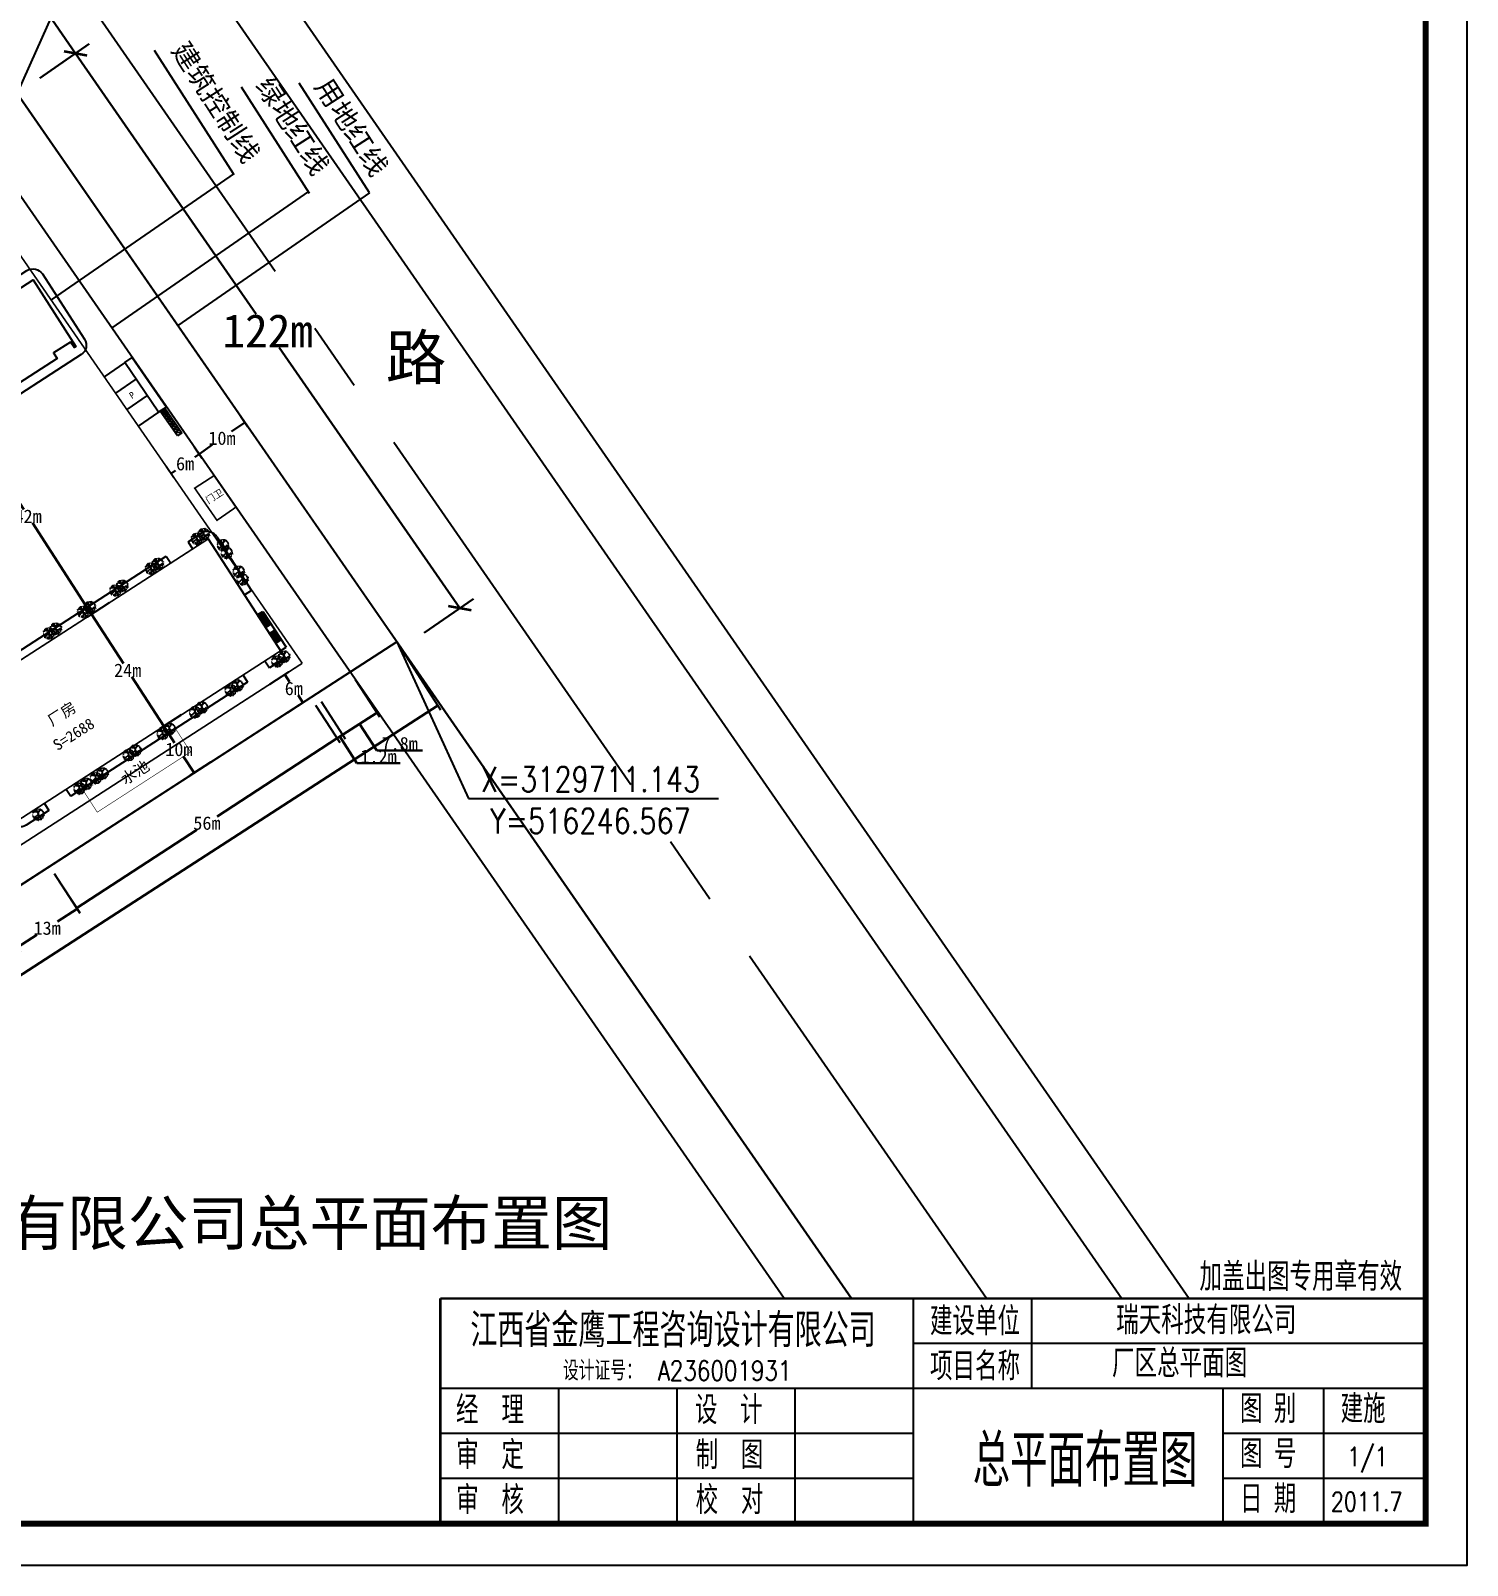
# Model space of a CAD drawing. Extents: x 515808503 to 516439353, y 3129544839 to 3129990415.
# Drawn here: x 516180649 to 516439353, y 3129544839 to 3129821220 of the extents above; entities that cross this region are included whole.
import ezdxf
from ezdxf.enums import TextEntityAlignment as Align

# ---------------------------------------------------------------- set-up
doc = ezdxf.new("R2010")
doc.units = 0
doc.header["$LTSCALE"] = 1000
doc.header["$MEASUREMENT"] = 0
for name, pattern in [('CENTER2', [1.125, 0.75, -0.125, 0.125, -0.125]), ('DASH', [0.35, 0.25, -0.1]), ('DASHED2', [0.375, 0.25, -0.125]), ('X0', [4, 3, -1])]:
    doc.linetypes.add(name, pattern=pattern)
doc.layers.get('0').update_dxf_attribs({"linetype": 'CONTINUOUS'})
doc.layers.get('DEFPOINTS').update_dxf_attribs({"linetype": 'CONTINUOUS'})
for name, color, linetype in [('PUB_TEXT', 7, 'CONTINUOUS'), ('PUB_TITLE', 4, 'CONTINUOUS'), ('WALL', 255, 'CONTINUOUS'), ('zz-3', 7, 'CONTINUOUS'), ('图框', 1, 'CONTINUOUS'), ('恒镒用地红线', 1, 'CONTINUOUS'), ('技术经济指标', 7, 'CONTINUOUS'), ('生活区建筑控制线', 153, 'X0'), ('绿化红线', 3, 'CONTINUOUS'), ('路中', 2, 'CENTER2'), ('路名', 7, 'CONTINUOUS'), ('道路红线', 1, 'CONTINUOUS')]:
    doc.layers.add(name, color=color, linetype=linetype)
doc.styles.add('-GBCBIGGBENOR', font='GBENOR.shx', dxfattribs={"bigfont": 'GBCBIG.shx'})
doc.styles.add('_DIMFONT', font='TXT.shx')
doc.styles.add('_HZTXT', font='txt.shx', dxfattribs={"width": 0.8, "bigfont": 'HZTXT.shx'})
doc.styles.add('宋体', font='')
doc.styles.get('宋体').set_extended_font_data('SimSun')
doc.dimstyles.get("Standard").update_dxf_attribs({"dimtxt": 1200, "dimasz": 1500, "dimexe": 500, "dimexo": 500, "dimgap": 0.09, "dimtad": 1, "dimtih": 1, "dimtoh": 1, "dimlfac": 0.001, "dimzin": 0, "dimdsep": 46, "dimtxsty": 'Standard', "dimblk": 'ARCHTICK', "dimcen": 0.09, "dimadec": 0, "dimazin": 0, "dimtfac": 1, "dimtofl": 0, "dimtmove": 1, "dimatfit": 3, "dimfxl": 1, "dimtolj": 1, "dimtzin": 0, "dimarcsym": 0})

# ---------------------------------------------------------------- blocks, each defined once
blk = doc.blocks.new('_ArchTick')
at = {"color": 0, "linetype": 'ByBlock', "const_width": 0.15}
blk.add_lwpolyline([(-0.5, -0.5), (0.5, 0.5)], dxfattribs=at)
blk = doc.blocks.new('*D82')
at = {"color": 0, "lineweight": 30, "transparency": 16777216}
for p, q in [((516112527, 3129913459), (516121402, 3129919606)), ((516118930, 3129917906), (516151755, 3129870513)), ((516188736, 3129817120), (516155911, 3129864513)), ((516182321, 3129812689), (516191196, 3129818836))]:
    blk.add_line(p, q, dxfattribs=at)
at = {"layer": 'DEFPOINTS', "color": 0, "lineweight": 25, "transparency": 16777216}
for p in [(516108416, 3129910612), (516188730, 3129817128), (516178211, 3129809842)]:
    blk.add_point(p, dxfattribs=at)
at = {"color": 0, "lineweight": 30, "transparency": 16777216, "xscale": 3000, "yscale": 3000, "zscale": 3000}
for p, rotation in [((516118935, 3129917898), 124.7070830526404), ((516188730, 3129817128), 304.7070830526404)]:
    blk.add_blockref('_ArchTick', p, dxfattribs=dict(at, rotation=rotation))
at = {"color": 0, "lineweight": 25, "transparency": 16777216, "insert": (516153833, 3129867513), "char_height": 6000, "attachment_point": 5}
blk.add_mtext('\\A1;123m', dxfattribs=at)
blk = doc.blocks.new('*D83')
at = {"color": 0, "lineweight": 30, "transparency": 16777216}
for p, q in [((516182321, 3129812689), (516191196, 3129818836)), ((516188724, 3129817136), (516221251, 3129770175)), ((516257933, 3129717213), (516225406, 3129764174)), ((516251518, 3129712782), (516260393, 3129718929))]:
    blk.add_line(p, q, dxfattribs=at)
at = {"layer": 'DEFPOINTS', "color": 0, "lineweight": 25, "transparency": 16777216}
for p in [(516178211, 3129809842), (516257927, 3129717221), (516247408, 3129709935)]:
    blk.add_point(p, dxfattribs=at)
at = {"color": 0, "lineweight": 30, "transparency": 16777216, "xscale": 3000, "yscale": 3000, "zscale": 3000}
for p, rotation in [((516188730, 3129817128), 124.7070851693273), ((516257927, 3129717221), 304.7070851693273)]:
    blk.add_blockref('_ArchTick', p, dxfattribs=dict(at, rotation=rotation))
at = {"color": 0, "transparency": 16777216, "insert": (516223328, 3129767175), "char_height": 6000, "attachment_point": 5}
blk.add_mtext('\\A1;122m', dxfattribs=at)
blk = doc.blocks.new('A$C58DA1F0F')
at = {"layer": 'zz-3', "color": 3, "lineweight": 25}
for p, q in [((0, 897), (58, 897)), ((12, 955), (58, 955)), ((24, 1270), (105, 1270)), ((58, 1200), (24, 1188)), ((24, 1165), (58, 1142)), ((24, 839), (58, 839)), ((58, 839), (82, 745)), ((82, 1433), (82, 1363)), ((82, 1363), (105, 1340)), ((82, 745), (163, 652)), ((93, 664), (128, 641)), ((117, 1479), (163, 1503)), ((117, 1398), (117, 1479)), ((175, 594), (140, 571)), ((163, 652), (175, 594)), ((210, 1549), (175, 1573)), ((175, 582), (210, 547)), ((210, 547), (187, 454)), ((187, 454), (233, 443)), ((396, 1549), (210, 1549)), ((210, 571), (245, 594)), ((210, 489), (326, 373)), ((548, 1957), (245, 1678)), ((245, 594), (373, 594)), ((466, 536), (291, 338)), ((303, 1736), (443, 1584)), ((350, 303), (373, 268)), ((350, 245), (350, 268)), ((373, 268), (350, 245)), ((373, 594), (455, 571)), ((373, 268), (408, 279)), ((443, 1584), (396, 1549)), ((443, 1573), (711, 1573)), ((455, 571), (466, 536)), ((478, 571), (1049, 1107)), ((606, 1782), (653, 1747)), ((653, 1899), (676, 1794)), ((1049, 384), (664, 70)), ((676, 1794), (757, 1643)), ((711, 1957), (699, 1969)), ((711, 1573), (746, 1596)), ((723, 338), (746, 361)), ((746, 314), (723, 338)), ((723, 116), (723, 58)), ((757, 1643), (757, 1596)), ((757, 1596), (1037, 1246)), ((769, 303), (874, 291)), ((781, 81), (769, 23)), ((816, 2050), (851, 1992)), ((851, 326), (827, 303)), ((827, 303), (862, 256)), ((851, 81), (839, 0)), ((851, 1992), (874, 2015)), ((874, 2015), (874, 2062)), ((921, 81), (921, 23)), ((921, 23), (944, 0)), ((932, 2050), (944, 1992)), ((944, 0), (1002, 58)), ((1119, 1538), (979, 1351)), ((990, 2062), (1002, 2004)), ((1002, 58), (1060, 46)), ((1014, 1037), (1084, 944)), ((1072, 81), (1037, 46)), ((1049, 1107), (1049, 1223)), ((1060, 2085), (1060, 2004)), ((1084, 944), (1072, 81)), ((1072, 839), (1480, 466)), ((1095, 920), (1468, 815)), ((1142, 1666), (1119, 1538)), ((1130, 2097), (1142, 2004)), ((1130, 93), (1130, 12)), ((1142, 2004), (1177, 1992)), ((1491, 1957), (1142, 1666)), ((1200, 2015), (1165, 1771)), ((1165, 1771), (1189, 1724)), ((1177, 105), (1189, 35)), ((1200, 2074), (1200, 2015)), ((1223, 128), (1247, 35)), ((1258, 2062), (1247, 2004)), ((1305, 2050), (1293, 1980)), ((1293, 128), (1305, 46)), ((1491, 163), (1340, 140)), ((1352, 116), (1363, 70)), ((1387, 1945), (1363, 2004)), ((1410, 175), (1363, 128)), ((1422, 1945), (1387, 1945)), ((1433, 2004), (1422, 1945)), ((1445, 175), (1468, 186)), ((1468, 815), (1538, 827)), ((1468, 186), (1468, 151)), ((1480, 466), (1585, 466)), ((1480, 454), (1573, 233)), ((1480, 198), (1526, 163)), ((1491, 1980), (1491, 1957)), ((1526, 163), (1573, 210)), ((1538, 827), (1864, 1083)), ((1573, 233), (1608, 198)), ((1585, 466), (1701, 314)), ((1596, 1899), (1631, 1829)), ((1620, 1806), (1655, 1771)), ((1631, 885), (1911, 676)), ((1631, 291), (1666, 245)), ((1701, 1782), (1655, 1771)), ((1655, 408), (1701, 431)), ((1689, 1759), (1689, 1724)), ((1701, 431), (1783, 338)), ((1736, 384), (1701, 349)), ((1771, 1736), (1724, 1678)), ((1748, 1701), (1899, 1526)), ((1841, 1083), (1957, 967)), ((1888, 1095), (1981, 1095)), ((1899, 1526), (1911, 1538)), ((1899, 617), (1946, 606)), ((1911, 676), (1981, 676)), ((1946, 1491), (1922, 1468)), ((1922, 1468), (2016, 1305)), ((1957, 967), (2051, 944)), ((2016, 1305), (1981, 1281)), ((1981, 1095), (2051, 1060)), ((1981, 967), (2027, 1025)), ((2004, 1060), (1992, 1048)), ((1992, 850), (2016, 874)), ((2074, 827), (1992, 850)), ((2027, 1025), (2004, 1060)), ((2097, 874), (2051, 815))]:
    blk.add_line(p, q, dxfattribs=at)
blk.add_arc((629, 2004), 69.9, 161.56504, 333.43495, dxfattribs=at)
blk = doc.blocks.new('*D86')
at = {"color": 0, "linetype": 'ByBlock', "transparency": 16777216}
for p, q in [((516210079, 3129746268), (516211493, 3129744226)), ((516205030, 3129742771), (516206444, 3129740729))]:
    blk.add_line(p, q, dxfattribs=at)
at = {"color": 0, "linetype": 'ByBlock', "lineweight": 30, "transparency": 16777216}
for p, q in [((516210989, 3129744972), (516210189, 3129744418)), ((516205923, 3129741463), (516206723, 3129742017))]:
    blk.add_line(p, q, dxfattribs=at)
at = {"layer": 'DEFPOINTS', "color": 0, "linetype": 'ByBlock', "lineweight": 25, "transparency": 16777216}
for p in [(516209965, 3129746432), (516204916, 3129742935), (516210981, 3129744966)]:
    blk.add_point(p, dxfattribs=at)
at = {"color": 0, "linetype": 'ByBlock', "lineweight": 30, "transparency": 16777216, "xscale": 300, "yscale": 300, "zscale": 300}
for p, rotation in [((516210981, 3129744966), 34.70708888444815), ((516205931, 3129741469), 214.7070888844482)]:
    blk.add_blockref('_ArchTick', p, dxfattribs=dict(at, rotation=rotation))
at = {"color": 0, "linetype": 'ByBlock', "lineweight": 25, "transparency": 16777216, "insert": (516208456, 3129743218), "char_height": 2400, "attachment_point": 5}
blk.add_mtext('\\A1;6m', dxfattribs=at)
blk = doc.blocks.new('*D87')
at = {"color": 0, "linetype": 'ByBlock', "transparency": 16777216}
for p, q in [((516218413, 3129751797), (516219713, 3129749920)), ((516210193, 3129746104), (516211493, 3129744226))]:
    blk.add_line(p, q, dxfattribs=at)
at = {"color": 0, "linetype": 'ByBlock', "lineweight": 30, "transparency": 16777216}
for p, q in [((516219209, 3129750665), (516216824, 3129749013)), ((516210973, 3129744961), (516213358, 3129746613))]:
    blk.add_line(p, q, dxfattribs=at)
at = {"layer": 'DEFPOINTS', "color": 0, "linetype": 'ByBlock', "lineweight": 25, "transparency": 16777216}
for p in [(516218299, 3129751961), (516219201, 3129750659), (516210079, 3129746268)]:
    blk.add_point(p, dxfattribs=at)
at = {"color": 0, "linetype": 'ByBlock', "lineweight": 30, "transparency": 16777216, "xscale": 300, "yscale": 300, "zscale": 300}
for p, rotation in [((516219201, 3129750659), 34.70643975026562), ((516210981, 3129744966), 214.7064397502656)]:
    blk.add_blockref('_ArchTick', p, dxfattribs=dict(at, rotation=rotation))
at = {"color": 0, "linetype": 'ByBlock', "lineweight": 25, "transparency": 16777216, "insert": (516215091, 3129747813), "char_height": 2400, "attachment_point": 5}
blk.add_mtext('\\A1;10m', dxfattribs=at)
blk = doc.blocks.new('*D88')
at = {"color": 0, "linetype": 'ByBlock', "transparency": 16777216}
for p, q in [((516223684, 3129703514), (516227163, 3129705752)), ((516226937, 3129698458), (516230416, 3129700696))]:
    blk.add_line(p, q, dxfattribs=at)
at = {"color": 0, "linetype": 'ByBlock', "lineweight": 30, "transparency": 16777216}
for p, q in [((516226401, 3129705274), (516227261, 3129703937)), ((516229665, 3129700201), (516228805, 3129701537))]:
    blk.add_line(p, q, dxfattribs=at)
at = {"layer": 'DEFPOINTS', "color": 0, "linetype": 'ByBlock', "lineweight": 25, "transparency": 16777216}
for p in [(516223516, 3129703406), (516229659, 3129700209), (516226769, 3129698350)]:
    blk.add_point(p, dxfattribs=at)
at = {"color": 0, "linetype": 'ByBlock', "lineweight": 30, "transparency": 16777216, "xscale": 300, "yscale": 300, "zscale": 300}
for p, rotation in [((516226407, 3129705265), 122.7556482493635), ((516229659, 3129700209), 302.7556482493635)]:
    blk.add_blockref('_ArchTick', p, dxfattribs=dict(at, rotation=rotation))
at = {"color": 0, "linetype": 'ByBlock', "lineweight": 25, "transparency": 16777216, "insert": (516228033, 3129702737), "char_height": 2400, "attachment_point": 5}
blk.add_mtext('\\A1;6m', dxfattribs=at)
blk = doc.blocks.new('*D89')
at = {"color": 0, "linetype": 'ByBlock', "transparency": 16777216}
for p, q in [((516246679, 3129710977), (516254468, 3129698918)), ((516061778, 3129591552), (516069567, 3129579493))]:
    blk.add_line(p, q, dxfattribs=at)
at = {"color": 0, "linetype": 'ByBlock', "lineweight": 30, "transparency": 16777216}
for p, q in [((516253988, 3129699679), (516163387, 3129641161)), ((516069071, 3129580243), (516159671, 3129638761))]:
    blk.add_line(p, q, dxfattribs=at)
at = {"layer": 'DEFPOINTS', "color": 0, "linetype": 'ByBlock', "lineweight": 25, "transparency": 16777216}
for p in [(516246570, 3129711145), (516061670, 3129591720), (516069079, 3129580249)]:
    blk.add_point(p, dxfattribs=at)
at = {"color": 0, "linetype": 'ByBlock', "lineweight": 30, "transparency": 16777216, "xscale": 300, "yscale": 300, "zscale": 300}
for p, rotation in [((516253979, 3129699674), 32.85798001099147), ((516069079, 3129580249), 212.8579800109914)]:
    blk.add_blockref('_ArchTick', p, dxfattribs=dict(at, rotation=rotation))
at = {"color": 0, "linetype": 'ByBlock', "lineweight": 25, "transparency": 16777216, "insert": (516161529, 3129639961), "char_height": 2400, "attachment_point": 5}
blk.add_mtext('\\A1;220m', dxfattribs=at)
blk = doc.blocks.new('*D90')
at = {"color": 0, "linetype": 'ByBlock', "transparency": 16777216}
for p, q in [((516239105, 3129704349), (516243446, 3129697619)), ((516232965, 3129700389), (516237306, 3129693659))]:
    blk.add_line(p, q, dxfattribs=at)
at = {"color": 0, "linetype": 'ByBlock', "lineweight": 30, "transparency": 16777216}
for p, q in [((516236809, 3129694409), (516242966, 3129698381)), ((516239888, 3129696395), (516242977, 3129691605)), ((516242977, 3129691605), (516251206, 3129691605))]:
    blk.add_line(p, q, dxfattribs=at)
at = {"layer": 'DEFPOINTS', "color": 0, "linetype": 'ByBlock', "lineweight": 25, "transparency": 16777216}
for p in [(516238996, 3129704517), (516232856, 3129700557), (516242958, 3129698375)]:
    blk.add_point(p, dxfattribs=at)
at = {"color": 0, "linetype": 'ByBlock', "lineweight": 30, "transparency": 16777216, "xscale": 300, "yscale": 300, "zscale": 300}
for p, rotation in [((516242958, 3129698375), 32.82220012352602), ((516236818, 3129694415), 212.822200123526)]:
    blk.add_blockref('_ArchTick', p, dxfattribs=dict(at, rotation=rotation))
at = {"color": 0, "linetype": 'ByBlock', "lineweight": 25, "transparency": 16777216, "insert": (516247092, 3129692805), "char_height": 2400, "attachment_point": 5}
blk.add_mtext('\\A1;7.8m', dxfattribs=at)
blk = doc.blocks.new('*D91')
at = {"color": 0, "linetype": 'ByBlock', "transparency": 16777216}
for p, q in [((516231957, 3129699738), (516236332, 3129693030)), ((516185049, 3129669150), (516189423, 3129662442))]:
    blk.add_line(p, q, dxfattribs=at)
at = {"color": 0, "linetype": 'ByBlock', "lineweight": 30, "transparency": 16777216}
for p, q in [((516235849, 3129693789), (516214226, 3129679690)), ((516188923, 3129663190), (516210545, 3129677290))]:
    blk.add_line(p, q, dxfattribs=at)
at = {"layer": 'DEFPOINTS', "color": 0, "linetype": 'ByBlock', "lineweight": 25, "transparency": 16777216}
for p in [(516231848, 3129699906), (516184939, 3129669318), (516188931, 3129663196)]:
    blk.add_point(p, dxfattribs=at)
at = {"color": 0, "linetype": 'ByBlock', "lineweight": 30, "transparency": 16777216, "xscale": 300, "yscale": 300, "zscale": 300}
for p, rotation in [((516235840, 3129693784), 33.10725249108295), ((516188931, 3129663196), 213.1072524910829)]:
    blk.add_blockref('_ArchTick', p, dxfattribs=dict(at, rotation=rotation))
at = {"color": 0, "linetype": 'ByBlock', "lineweight": 25, "transparency": 16777216, "insert": (516212386, 3129678490), "char_height": 2400, "attachment_point": 5}
blk.add_mtext('\\A1;56m', dxfattribs=at)
blk = doc.blocks.new('*D92')
at = {"color": 0, "linetype": 'ByBlock', "transparency": 16777216}
for p, q in [((516184884, 3129669404), (516189476, 3129662294)), ((516174132, 3129662459), (516178723, 3129655350))]:
    blk.add_line(p, q, dxfattribs=at)
at = {"color": 0, "linetype": 'ByBlock', "lineweight": 30, "transparency": 16777216}
for p, q in [((516188996, 3129663056), (516185469, 3129660778)), ((516178227, 3129656100), (516181753, 3129658378))]:
    blk.add_line(p, q, dxfattribs=at)
at = {"layer": 'DEFPOINTS', "color": 0, "linetype": 'ByBlock', "lineweight": 25, "transparency": 16777216}
for p in [(516184775, 3129669572), (516174023, 3129662627), (516178235, 3129656106)]:
    blk.add_point(p, dxfattribs=at)
at = {"color": 0, "linetype": 'ByBlock', "lineweight": 30, "transparency": 16777216, "xscale": 300, "yscale": 300, "zscale": 300}
for p, rotation in [((516188987, 3129663050), 32.85798021174832), ((516178235, 3129656106), 212.8579802117483)]:
    blk.add_blockref('_ArchTick', p, dxfattribs=dict(at, rotation=rotation))
at = {"color": 0, "linetype": 'ByBlock', "lineweight": 25, "transparency": 16777216, "insert": (516183611, 3129659578), "char_height": 2400, "attachment_point": 5}
blk.add_mtext('\\A1;13m', dxfattribs=at)
blk = doc.blocks.new('*D108')
at = {"color": 0, "linetype": 'ByBlock', "transparency": 16777216}
for p, q in [((516171935, 3129753474), (516168024, 3129750948)), ((516194750, 3129718150), (516190840, 3129715625))]:
    blk.add_line(p, q, dxfattribs=at)
at = {"color": 0, "linetype": 'ByBlock', "lineweight": 30, "transparency": 16777216}
for p, q in [((516168775, 3129751445), (516179413, 3129734975)), ((516191601, 3129716104), (516180963, 3129732575))]:
    blk.add_line(p, q, dxfattribs=at)
at = {"layer": 'DEFPOINTS', "color": 0, "linetype": 'ByBlock', "lineweight": 25, "transparency": 16777216}
for p in [(516172103, 3129753583), (516194918, 3129718259), (516191596, 3129716113)]:
    blk.add_point(p, dxfattribs=at)
at = {"color": 0, "linetype": 'ByBlock', "lineweight": 30, "transparency": 16777216, "xscale": 300, "yscale": 300, "zscale": 300}
for p, rotation in [((516168780, 3129751437), 122.8579800107863), ((516191596, 3129716113), 302.8579800107863)]:
    blk.add_blockref('_ArchTick', p, dxfattribs=dict(at, rotation=rotation))
at = {"color": 0, "linetype": 'ByBlock', "lineweight": 25, "transparency": 16777216, "insert": (516180188, 3129733775), "char_height": 2400, "attachment_point": 5}
blk.add_mtext('\\A1;42m', dxfattribs=at)
blk = doc.blocks.new('*D109')
at = {"color": 0, "linetype": 'ByBlock', "transparency": 16777216}
for p, q in [((516194750, 3129718150), (516190840, 3129715625)), ((516207772, 3129697990), (516203861, 3129695464))]:
    blk.add_line(p, q, dxfattribs=at)
at = {"color": 0, "linetype": 'ByBlock', "lineweight": 30, "transparency": 16777216}
for p, q in [((516191590, 3129716121), (516197331, 3129707233)), ((516204622, 3129695944), (516198881, 3129704833))]:
    blk.add_line(p, q, dxfattribs=at)
at = {"layer": 'DEFPOINTS', "color": 0, "linetype": 'ByBlock', "lineweight": 25, "transparency": 16777216}
for p in [(516194918, 3129718259), (516204617, 3129695952), (516207940, 3129698099)]:
    blk.add_point(p, dxfattribs=at)
at = {"color": 0, "linetype": 'ByBlock', "lineweight": 30, "transparency": 16777216, "xscale": 300, "yscale": 300, "zscale": 300}
for p, rotation in [((516191596, 3129716113), 122.8579800115492), ((516204617, 3129695952), 302.8579800115492)]:
    blk.add_blockref('_ArchTick', p, dxfattribs=dict(at, rotation=rotation))
at = {"color": 0, "linetype": 'ByBlock', "lineweight": 25, "transparency": 16777216, "insert": (516198106, 3129706033), "char_height": 2400, "attachment_point": 5}
blk.add_mtext('\\A1;24m', dxfattribs=at)
blk = doc.blocks.new('*D110')
at = {"color": 0, "linetype": 'ByBlock', "transparency": 16777216}
for p, q in [((516207604, 3129697882), (516203871, 3129695470)), ((516213029, 3129689481), (516209296, 3129687070))]:
    blk.add_line(p, q, dxfattribs=at)
at = {"color": 0, "linetype": 'ByBlock', "lineweight": 30, "transparency": 16777216}
for p, q in [((516204621, 3129695967), (516206565, 3129692959)), ((516210058, 3129687550), (516208115, 3129690559))]:
    blk.add_line(p, q, dxfattribs=at)
at = {"layer": 'DEFPOINTS', "color": 0, "linetype": 'ByBlock', "lineweight": 25, "transparency": 16777216}
for p in [(516207772, 3129697990), (516213197, 3129689590), (516210052, 3129687559)]:
    blk.add_point(p, dxfattribs=at)
at = {"color": 0, "linetype": 'ByBlock', "lineweight": 30, "transparency": 16777216, "xscale": 300, "yscale": 300, "zscale": 300}
for p, rotation in [((516204627, 3129695959), 122.8579802687022), ((516210052, 3129687559), 302.8579802687022)]:
    blk.add_blockref('_ArchTick', p, dxfattribs=dict(at, rotation=rotation))
at = {"color": 0, "linetype": 'ByBlock', "lineweight": 25, "transparency": 16777216, "insert": (516207340, 3129691759), "char_height": 2400, "attachment_point": 5}
blk.add_mtext('\\A1;10m', dxfattribs=at)
blk = doc.blocks.new('A$C315C199F')
for p, q in [((28030, 7908), (28030, 2388)), ((36200, 7908), (36200, 2388)), ((16008, 3582), (16058, 3520)), ((16120, 3569), (18874, 113)), ((28030, 3288), (36200, 3288)), ((28030, 2988), (36200, 2988)), ((48120, 3569), (45366, 113)), ((48232, 3582), (48182, 3520)), ((18812, 63), (18862, 0)), ((28030, 2688), (36200, 2688)), ((28030, 2388), (36200, 2388)), ((45428, 63), (45378, 0))]:
    blk.add_line(p, q)
blk.add_lwpolyline([(0, 22528), (64240, 22528), (64240, 8288), (63840, 8288), (63840, 9488), (60240, 9488), (60240, 8288), (4000, 8288), (4000, 9488), (400, 9488), (400, 8288), (0, 8300), (0, 22528), (64240, 22528)])
for centre, radius, start, end in [((28547, -12027), 20022, 92.02264, 128.77523), ((28547, -12027), 19942, 91.48368, 128.77615), ((35693, -12027), 19942, 51.22385, 88.51632), ((35693, -12027), 20022, 51.22477, 87.97736), ((28547, -12027), 15522, 91.90632, 128.84161), ((28547, -12027), 15442, 91.9162, 128.84314), ((35693, -12027), 15522, 51.15839, 88.09368), ((35693, -12027), 15442, 51.15686, 88.0838)]:
    blk.add_arc(centre, radius, start, end)
at = {"layer": 'WALL'}
for p, q in [((27840, 8288), (27840, 7908)), ((27840, 7908), (28050, 7908)), ((28050, 8288), (28050, 7908)), ((36190, 8288), (36190, 7908)), ((36190, 7908), (36400, 7908)), ((36400, 8288), (36400, 7908))]:
    blk.add_line(p, q, dxfattribs=at)
blk = doc.blocks.new('*D138')
at = {"color": 0, "linetype": 'ByBlock', "transparency": 16777216}
for p, q in [((516232066, 3129699570), (516236298, 3129693008)), ((516233073, 3129700220), (516237306, 3129693658))]:
    blk.add_line(p, q, dxfattribs=at)
at = {"color": 0, "linetype": 'ByBlock', "lineweight": 30, "transparency": 16777216}
for p, q in [((516235802, 3129693759), (516236826, 3129694420)), ((516236314, 3129694089), (516239404, 3129689299)), ((516239404, 3129689299), (516247175, 3129689299))]:
    blk.add_line(p, q, dxfattribs=at)
at = {"layer": 'DEFPOINTS', "color": 0, "linetype": 'ByBlock', "lineweight": 25, "transparency": 16777216}
for p in [(516231957, 3129699738), (516232965, 3129700388), (516236818, 3129694414)]:
    blk.add_point(p, dxfattribs=at)
at = {"color": 0, "linetype": 'ByBlock', "lineweight": 30, "transparency": 16777216, "xscale": 300, "yscale": 300, "zscale": 300}
for p, rotation in [((516235810, 3129693764), 212.822200121368), ((516236818, 3129694414), 32.82220012136796)]:
    blk.add_blockref('_ArchTick', p, dxfattribs=dict(at, rotation=rotation))
at = {"color": 0, "linetype": 'ByBlock', "lineweight": 25, "transparency": 16777216, "insert": (516243290, 3129690499), "char_height": 2400, "attachment_point": 5}
blk.add_mtext('\\A1;1.2m', dxfattribs=at)

msp = doc.modelspace()

# ---------------------------------------------------------------- linework, layer by layer
at = {"color": 0}
for p, q in [((516178210.8, 3129809842.4), (516193932, 3129844995.7)), ((516217190, 3129795435.8), (516202951.8, 3129817643.5)), ((516230885.2, 3129791927.5), (516218614.2, 3129811066.7)), ((516241664.9, 3129792022.6), (516229019.1, 3129811746.5)), ((516246569, 3129711144.3), (516259511, 3129682955.1)), ((516259511, 3129682955.1), (516304511, 3129682955.1))]:
    msp.add_line(p, q, dxfattribs=at)
at = {"linetype": 'ByBlock', "lineweight": 25}
for p, q in [((516197533.7, 3129761429.3), (516193880.1, 3129758904.5)), ((516199580.3, 3129758467.7), (516195926.7, 3129755942.9)), ((516201626.9, 3129755506.1), (516197973.3, 3129752981.3)), ((516203673.6, 3129752544.4), (516200020, 3129750019.6)), ((516204984.6, 3129752949.9), (516203971.6, 3129752724.7)), ((516207091.2, 3129748232), (516203971.6, 3129752724.7)), ((516204192.9, 3129752406), (516204984.6, 3129752949.9)), ((516205254.7, 3129752556.8), (516204192.9, 3129752406)), ((516204464.9, 3129752014.2), (516205254.7, 3129752556.8)), ((516205538.5, 3129752143.9), (516204464.9, 3129752014.2)), ((516204750.7, 3129751602.6), (516205538.5, 3129752143.9)), ((516205829.3, 3129751720.6), (516204750.7, 3129751602.6)), ((516204796.6, 3129753223.6), (516207853.1, 3129748775.2)), ((516205043.6, 3129751180.8), (516205829.3, 3129751720.6)), ((516206119.7, 3129751298), (516205043.6, 3129751180.8)), ((516205336.1, 3129750759.6), (516206119.7, 3129751298)), ((516206418.8, 3129750862.6), (516205336.1, 3129750759.6)), ((516205637.4, 3129750325.7), (516206418.8, 3129750862.6)), ((516206716.2, 3129750429.8), (516205637.4, 3129750325.7)), ((516205936.9, 3129749894.3), (516206716.2, 3129750429.8)), ((516207063.3, 3129749924.6), (516205936.9, 3129749894.3)), ((516206286.5, 3129749390.9), (516207063.3, 3129749924.6)), ((516207440.4, 3129749375.9), (516206286.5, 3129749390.9)), ((516206666.3, 3129748844), (516207440.4, 3129749375.9)), ((516207853.1, 3129748775.2), (516206666.3, 3129748844)), ((516207853.1, 3129748775.2), (516207091.2, 3129748232)), ((516208993.2, 3129729135.4), (516211596.2, 3129730816.7)), ((516208993.2, 3129729135.4), (516209807, 3129727875.4)), ((516212612.5, 3129729687.4), (516226447.7, 3129708267)), ((516214174.6, 3129730081.4), (516220414, 3129720421.2)), ((516205055.9, 3129726592.4), (516205869.8, 3129725332.4)), ((516219123.2, 3129719607.2), (516220445.9, 3129720461.6)), ((516221456.2, 3129715995.1), (516222464.2, 3129716646.2)), ((516221618.9, 3129715743.1), (516222627, 3129716394.2)), ((516221781.7, 3129715491.1), (516222789.7, 3129716142.2)), ((516221944.5, 3129715239.1), (516222952.5, 3129715890.2)), ((516222107.2, 3129714987.1), (516223115.3, 3129715638.2)), ((516222270, 3129714735.1), (516223278, 3129715386.2)), ((516222464.2, 3129716646.2), (516226641.9, 3129710178.1)), ((516222432.8, 3129714483.1), (516223440.8, 3129715134.2)), ((516222595.5, 3129714231.1), (516223603.6, 3129714882.2)), ((516222758.3, 3129713979.1), (516223766.3, 3129714630.2)), ((516222921.1, 3129713727.1), (516223929.1, 3129714378.2)), ((516223626.4, 3129712635.1), (516224634.4, 3129713286.1)), ((516223789.2, 3129712383.1), (516224797.2, 3129713034.1)), ((516223951.9, 3129712131.1), (516224960, 3129712782.1)), ((516224114.7, 3129711879.1), (516225122.7, 3129712530.1)), ((516224277.5, 3129711627.1), (516225285.5, 3129712278.1)), ((516224440.2, 3129711375), (516225448.3, 3129712026.1)), ((516224603, 3129711123), (516225611, 3129711774.1)), ((516224765.8, 3129710871), (516225773.8, 3129711522.1)), ((516225633.9, 3129709527), (516226641.9, 3129710178.1)), ((516222828.4, 3129707715), (516223642.2, 3129706455)), ((516226447.7, 3129708267), (516223642.2, 3129706455)), ((516218891.2, 3129705172), (516219705, 3129703911.9)), ((516187051.9, 3129684607.3), (516187865.7, 3129683347.3)), ((516183114.6, 3129682064.3), (516183928.5, 3129680804.3))]:
    msp.add_line(p, q, dxfattribs=at)
for p, q in [((516339577.6, 3129592899), (516339577.6, 3129552340.6)), ((516339577.6, 3129592899), (516339577.6, 3129552340.6)), ((516360871.5, 3129592899), (516360871.5, 3129576676.5)), ((516431851.5, 3129584791.3), (516339577.6, 3129584791.3)), ((516395347.5, 3129576676.5), (516254401.7, 3129576676.5)), ((516339577.6, 3129576676.5), (516254401.7, 3129576676.5)), ((516275695.7, 3129576676.5), (516275695.7, 3129552340.6)), ((516275695.7, 3129576676.5), (516275695.7, 3129552340.6)), ((516296989.6, 3129576676.5), (516296989.6, 3129552340.6)), ((516296989.6, 3129576676.5), (516296989.6, 3129552340.6)), ((516318283.6, 3129576676.5), (516318283.6, 3129552340.6)), ((516318283.6, 3129576676.5), (516318283.6, 3129552340.6)), ((516431851.5, 3129576676.5), (516395347.5, 3129576676.5)), ((516431851.5, 3129576676.5), (516395347.5, 3129576676.5)), ((516395347.5, 3129576676.5), (516395347.5, 3129552340.6)), ((516395347.5, 3129576676.5), (516395347.5, 3129552340.6)), ((516413466.5, 3129576676.5), (516413466.5, 3129552340.6)), ((516413466.5, 3129576676.5), (516413466.5, 3129552340.6)), ((516339577.6, 3129568564.6), (516254401.7, 3129568564.6)), ((516339577.6, 3129568564.6), (516254401.7, 3129568564.6)), ((516431851.5, 3129568564.6), (516395347.5, 3129568564.6)), ((516431851.5, 3129568564.6), (516395347.5, 3129568564.6)), ((516339577.6, 3129560452.6), (516254401.7, 3129560452.6)), ((516339577.6, 3129560452.6), (516254401.7, 3129560452.6)), ((516431851.5, 3129560452.6), (516395347.5, 3129560452.6)), ((516431851.5, 3129560452.6), (516395347.5, 3129560452.6))]:
    msp.add_line(p, q)
for points in [[(516153444.5, 3129739436.2), (516135985, 3129728159.3, -0.41421356), (516133219.9, 3129728754.2), (516125624.1, 3129740514.4, -0.41421356), (516126219, 3129743279.6), (516179980.1, 3129778003.3, -0.41421356), (516182745.3, 3129777408.4), (516190341.1, 3129765648.2, -0.41421356), (516189746.2, 3129762883), (516172085.1, 3129751475.9)], [(516183928.5, 3129680804.3), (516179826.7, 3129678155, -0.41421356), (516177061.5, 3129678749.9), (516164582.7, 3129698070.3, -0.41421356), (516165177.6, 3129700835.5), (516169279.4, 3129703484.7)]]:
    msp.add_lwpolyline(points, format="xyb", dxfattribs=at)
for points in [[(516205124.3, 3129753421.7), (516203673.6, 3129752544.4), (516197590.1, 3129761468.3), (516198930.2, 3129762364.9), (516205124.3, 3129753421.7)], [(516173216.6, 3129706027.8), (516205055.9, 3129726592.4)], [(516219705, 3129703911.9), (516187865.7, 3129683347.3)]]:
    msp.add_lwpolyline(points, dxfattribs=at)
for points, const_width in [([(516217601.6, 3129735407.1), (516213669.5, 3129741084.2), (516210181.5, 3129738831.3), (516214193, 3129733040.9), (516217601.6, 3129735407.1)], 300), ([(516212612.5, 3129729687.4), (516225633.9, 3129709527), (516178592.9, 3129679143.7), (516165571.5, 3129699304.2), (516212612.5, 3129729687.4)], 300), ([(516206722, 3129695523.8), (516209434.8, 3129691323.7), (516192634.4, 3129680472.6), (516189921.7, 3129684672.6), (516206722, 3129695523.8)], 100)]:
    msp.add_lwpolyline(points, dxfattribs=dict(at, const_width=const_width))
msp.add_arc((516212456.3, 3129728944.2), 2060.6, 33.497621, 114.668964, dxfattribs=at)
at = {"layer": 'PUB_TITLE', "const_width": 456.3}
for points in [[(516254401.7, 3129592899), (516431851.5, 3129592899)], [(516254401.7, 3129592899), (516254401.7, 3129552340.6)], [(516431851.5, 3129592899), (516431851.5, 3129552340.6)], [(516431851.5, 3129592899), (516431851.5, 3129552340.6)], [(516431851.5, 3129552340.6), (516254401.7, 3129552340.6)], [(516431851.5, 3129552340.6), (516254401.7, 3129552340.6)], [(516431851.5, 3129552340.6), (516254401.7, 3129552340.6)], [(516431851.5, 3129552340.6), (516254401.7, 3129552340.6)]]:
    msp.add_lwpolyline(points, dxfattribs=at)
at = {"layer": '图框'}
msp.add_lwpolyline([(515808502.7, 3129544839.4), (516439352.7, 3129544839.4), (516439352.7, 3129990414.7), (515808502.7, 3129990414.7)], close=True, dxfattribs=at)
at = {"layer": '图框', "const_width": 1125.2}
msp.add_lwpolyline([(515827255.7, 3129552340.6), (516431851.5, 3129552340.6), (516431851.5, 3129982913.5), (515827255.7, 3129982913.5)], close=True, dxfattribs=at)
at = {"layer": '恒镒用地红线', "linetype": 'Continuous'}
msp.add_line((516246569.9, 3129711144.8), (516328469.1, 3129592899), dxfattribs=at)
at = {"layer": '技术经济指标', "color": 5, "linetype": 'ByBlock', "lineweight": 25}
for p, q in [((516217288.2, 3129795504.6), (516184327.8, 3129772727.5)), ((516230686.5, 3129792237.3), (516195242.9, 3129767688.5)), ((516241664.9, 3129792022.6), (516207123.3, 3129768098.5)), ((516247408.1, 3129709935.3), (516217982, 3129752420.7))]:
    msp.add_line(p, q, dxfattribs=at)
at = {"layer": '技术经济指标', "color": 1, "linetype": 'DASHED2', "lineweight": 30, "ltscale": 10, "const_width": 300}
msp.add_lwpolyline([(516063026.9, 3129735993.1), (516077270.5, 3129715428.3), (516007133.2, 3129670460.3), (516061669.9, 3129591720), (516246569, 3129711144.3), (516178210.8, 3129809842.4)], close=True, dxfattribs=at)
at = {"layer": '生活区建筑控制线', "linetype": 'DASH', "ltscale": 10, "const_width": 300}
msp.add_lwpolyline([(516168089.4, 3129796225.9), (516071499.6, 3129734298), (516085743.2, 3129713733.1), (516015605.9, 3129668765.2), (516063294.6, 3129599912), (516229546.4, 3129707292.3)], dxfattribs=at)
at = {"layer": '生活区建筑控制线', "const_width": 300}
msp.add_lwpolyline([(516168089.4, 3129796225.9), (516229546.4, 3129707292.3)], dxfattribs=at)
at = {"layer": '绿化红线', "ltscale": 10}
for points in [[(516134386.1, 3129960931.3), (516389291.1, 3129592899)], [(516316304.9, 3129592899), (516131434.1, 3129859815.8)]]:
    msp.add_lwpolyline(points, dxfattribs=at)
at = {"layer": '路中', "ltscale": 100}
msp.add_lwpolyline([(516352798, 3129592899), (516113869.9, 3129937863.9)], dxfattribs=at)
at = {"layer": '道路红线'}
for p, q in [((516126165.4, 3129955237.4), (516377126.7, 3129592899)), ((516328469.3, 3129592899), (516119406.3, 3129894744.5)), ((516061669.9, 3129591720), (516246570.2, 3129711145)), ((516246569.9, 3129711144.8), (516145815.1, 3129645964.5))]:
    msp.add_line(p, q, dxfattribs=at)

# ---------------------------------------------------------------- block references
at = {"rotation": 32.85798001040779}
msp.add_blockref('A$C315C199F', (516139325.3, 3129722545.4), dxfattribs=at)
at = {"linetype": 'ByBlock', "lineweight": 25}
for p in [(516209554.3, 3129728661.3), (516210781.1, 3129729512.5), (516214241.7, 3129727524.8), (516214912.6, 3129726132.5), (516201275.2, 3129723303.2), (516202502, 3129724154.5), (516217073.5, 3129722757), (516194878.2, 3129719354.8), (516196105, 3129720206.1), (516217744.4, 3129721364.6), (516190271.9, 3129716352), (516189045.1, 3129715500.7), (516182911.9, 3129711627.5), (516184138.7, 3129712478.7), (516224025.5, 3129706588.8), (516225252.3, 3129707440.1), (516216849.6, 3129702230.2), (516215622.8, 3129701378.9), (516209225.8, 3129697430.6), (516210452.6, 3129698281.8), (516204619.5, 3129694427.7), (516203392.7, 3129693576.4), (516197259.5, 3129689703.2), (516198486.3, 3129690554.4), (516191332.8, 3129685567), (516192559.5, 3129686418.3), (516188416.2, 3129683702.1), (516189642.9, 3129684553.4), (516180988.2, 3129679007.2)]:
    msp.add_blockref('A$C58DA1F0F', p, dxfattribs=at)

# ---------------------------------------------------------------- texts
at = {"color": 0, "style": '_DIMFONT', "width": 0.799994}
for tag, p in [('X=3129711.143', (516281452.3, 3129686403)), ('Y=516246.567', (516281452.3, 3129678903))]:
    msp.add_attdef(tag, text='', height=4500, dxfattribs=at).set_placement(p, align=Align.MIDDLE)
at = {"layer": 'PUB_TEXT', "style": '_HZTXT', "width": 0.8}
for s, height, p in [('加盖出图专用章有效', 5069.99, (516391117.7, 3129594271.6)), ('建设单位', 5069.99, (516342592.2, 3129586264.6)), ('江西省金鹰工程咨询设计有限公司', 6083.99, (516259817.8, 3129584131.1)), ('项目名称', 5069.99, (516342592.2, 3129578149.9)), ('设计证号：', 3548.99, (516276496.6, 3129578134.4)), ('A236001931', 3548.99, (516293554.1, 3129578134.4)), ('经', 5070, (516257231.9, 3129570275.2)), ('理', 5070, (516265415, 3129570275.2)), ('设', 5070, (516300259.4, 3129570275.2)), ('计', 5070, (516308403.3, 3129570275.2)), ('图', 5070, (516398410.9, 3129570470.8)), ('别', 5070, (516404510.8, 3129570470.8)), ('建施', 5069.99, (516416529.8, 3129570470.8)), ('审', 5070, (516257271, 3129562163.2)), ('定', 5070, (516265415, 3129562163.2)), ('制', 5070, (516300385, 3129562163.2)), ('图', 5070, (516308528.9, 3129562163.2)), ('图', 5070, (516398410.9, 3129562358.8)), ('号', 5070, (516404510.8, 3129562358.8)), ('审', 5070, (516257271, 3129554051.2)), ('核', 5070, (516265415, 3129554051.2)), ('校', 5070, (516300385, 3129554051.2)), ('对', 5070, (516308528.9, 3129554051.2)), ('日', 5070, (516398410.9, 3129554246.8)), ('期', 5070, (516404510.8, 3129554246.8))]:
    msp.add_text(s, height=height, dxfattribs=at).set_placement(p)
at = {"layer": 'PUB_TEXT', "linetype": 'ByBlock', "lineweight": 25, "style": '_HZTXT', "width": 0.8}
for s, height, p in [('瑞天科技有限公司', 5069.99, (516376120.4, 3129586451.8)), ('厂区总平面图', 5069.99, (516375374.9, 3129578696)), ('1/1', 3411.44, (516417741.5, 3129562697.3)), ('2011.7', 3411.44, (516414793.8, 3129554585.3))]:
    msp.add_text(s, height=height, dxfattribs=at).set_placement(p)
at = {"layer": 'PUB_TEXT', "style": '-GBCBIGGBENOR'}
msp.add_text('总平面布置图', height=9360, dxfattribs=at).set_placement((516350290.5, 3129559005.9))
at = {"layer": '技术经济指标', "linetype": 'DASH', "char_height": 3600, "width": 48000, "attachment_point": 1, "rotation": 302.665649, "style": '宋体'}
for s, insert in [('建筑控制线', (516208913.9, 3129819660)), ('绿地红线', (516224056.1, 3129813315.7)), ('用地红线', (516234660, 3129813127.8))]:
    msp.add_mtext(s, dxfattribs=dict(at, insert=insert))
at = {"layer": '路名', "linetype": 'Continuous', "style": '宋体'}
for s, p in [('路', (516244581.7, 3129758381)), ('瑞天科技有限公司总平面布置图', (516132653.9, 3129602491.5))]:
    msp.add_text(s, height=8000, dxfattribs=at).set_placement(p)
for s, height, p in [('P', 1200, (516198887.5, 3129754849.4)), ('门卫', 1200, (516212641.4, 3129735966.9)), ('厂房', 2000, (516184498.4, 3129695891.8)), ('S=2688', 2000, (516185479.5, 3129691477)), ('水池', 2000, (516197662.4, 3129685333.6))]:
    msp.add_text(s, height=height, rotation=32.665649, dxfattribs=at).set_placement(p)

# ---------------------------------------------------------------- dimensions: what is measured, and where the dimension line sits
at = {"color": 0, "lineweight": 25}
dim = msp.add_aligned_dim(p1=(516108416.3, 3129910611.9), p2=(516178210.8, 3129809842.4), distance=12795.7, dimstyle='Standard', override={"dimtxt": 6000, "dimasz": 3000, "dimexe": 3000, "dimexo": 5000, "dimdec": 0, "dimpost": 'm', "dimdle": 10, "dimtdec": 0, "dimlwd": 30, "dimlwe": 30}, dxfattribs=at)
dim.commit()
dim.dimension.update_dxf_attribs({"geometry": '*D82', "text_midpoint": (516153832.6, 3129867512.8)})
at = {"color": 0}
dim = msp.add_linear_dim(base=(516257927.1, 3129717221), p1=(516178210.8, 3129809842.4), p2=(516247408.1, 3129709935.3), angle=124.707085, dimstyle='Standard', override={"dimtxt": 6000, "dimasz": 3000, "dimexe": 3000, "dimexo": 5000, "dimdec": 0, "dimpost": 'm', "dimdle": 10, "dimtdec": 0, "dimlwd": 30, "dimlwe": 30}, dxfattribs=at)
dim.commit()
dim.dimension.update_dxf_attribs({"geometry": '*D83', "text_midpoint": (516223328.5, 3129767174.5)})
at = {"linetype": 'ByBlock', "lineweight": 25}
for p1, p2, distance, picture, middle in [((516172103.1, 3129753582.7), (516194918.3, 3129718259), -3955.6, '*D108', (516180187.9, 3129733774.7)), ((516210079.1, 3129746268.1), (516218299.2, 3129751961.3), -1583.6, '*D87', (516215090.8, 3129747812.8)), ((516204915.7, 3129742935.1), (516209965.2, 3129746432.5), -1783.6, '*D86', (516208456, 3129743217.5)), ((516194918.3, 3129718259), (516207939.7, 3129698098.6), -3955.6, '*D109', (516198106.2, 3129706032.6)), ((516246570.2, 3129711145), (516061669.9, 3129591720), 13655.8, '*D89', (516161529.2, 3129639961.4)), ((516223516.1, 3129703405.7), (516226768.9, 3129698349.8), 3437, '*D88', (516228033, 3129702737.4)), ((516231848.2, 3129699905.6), (516184939.4, 3129669317.7), 7308.5, '*D91', (516212385.8, 3129678489.6)), ((516207771.7, 3129697990), (516213197.3, 3129689589.9), -3743.8, '*D110', (516207339.6, 3129691758.7)), ((516184775.3, 3129669571.7), (516174023.1, 3129662627), 7763.3, '*D92', (516183611.2, 3129659578.1))]:
    dim = msp.add_aligned_dim(p1=p1, p2=p2, distance=distance, dimstyle='Standard', override={"dimtxt": 2400, "dimasz": 300, "dimexe": 900, "dimexo": 200, "dimdec": 0, "dimpost": 'm', "dimdle": 10, "dimtdec": 0, "dimldrblk": 'ArchTick', "dimlwd": 30, "dimlwe": 65535}, dxfattribs=at)
    dim.commit()
    dim.dimension.update_dxf_attribs({"geometry": picture, "text_midpoint": middle})
for p1, p2, distance, text, picture, middle in [((516232856.2, 3129700556.7), (516238996.4, 3129704517.1), -7308.6, '7.8m', '*D90', (516242977.6, 3129692805.1)), ((516231957.5, 3129699738.1), (516232965.1, 3129700388), -7108.4, '1.2m', '*D138', (516239404, 3129690499.5))]:
    dim = msp.add_aligned_dim(p1=p1, p2=p2, distance=distance, text=text, dimstyle='Standard', override={"dimtxt": 2400, "dimasz": 300, "dimexe": 900, "dimexo": 200, "dimdec": 0, "dimpost": 'm', "dimdle": 10, "dimtdec": 0, "dimldrblk": 'ArchTick', "dimlwd": 30, "dimlwe": 65535}, dxfattribs=at)
    dim.commit()
    dim.dimension.update_dxf_attribs({"geometry": picture, "text_midpoint": middle})

doc.saveas('drawing.dxf')
